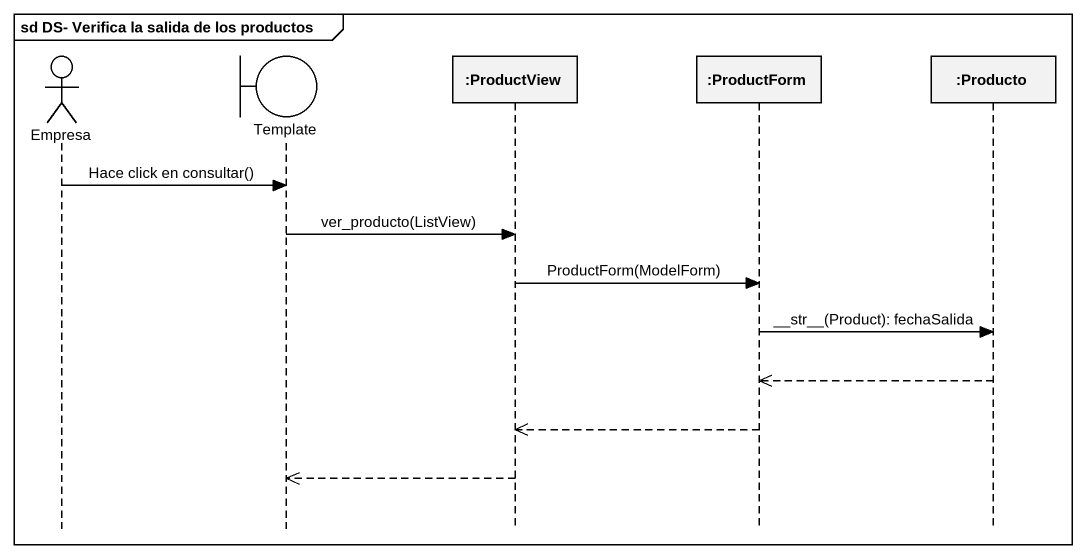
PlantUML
@startuml
mainframe sd DS- Verifica la salida de los productos
hide footbox
actor Empresa
boundary Template
participant ":ProductView" as ProductView
participant ":ProductForm" as ProductForm
participant ":Producto" as Producto

Empresa -> Template : Hace click en consultar()
Template -> ProductView : ver_producto(ListView)
ProductView -> ProductForm : ProductForm(ModelForm)
ProductForm -> Producto : ~__str~__(Product): fechaSalida
Producto -->> ProductForm
ProductForm -->> ProductView
ProductView -->> Template
@enduml
